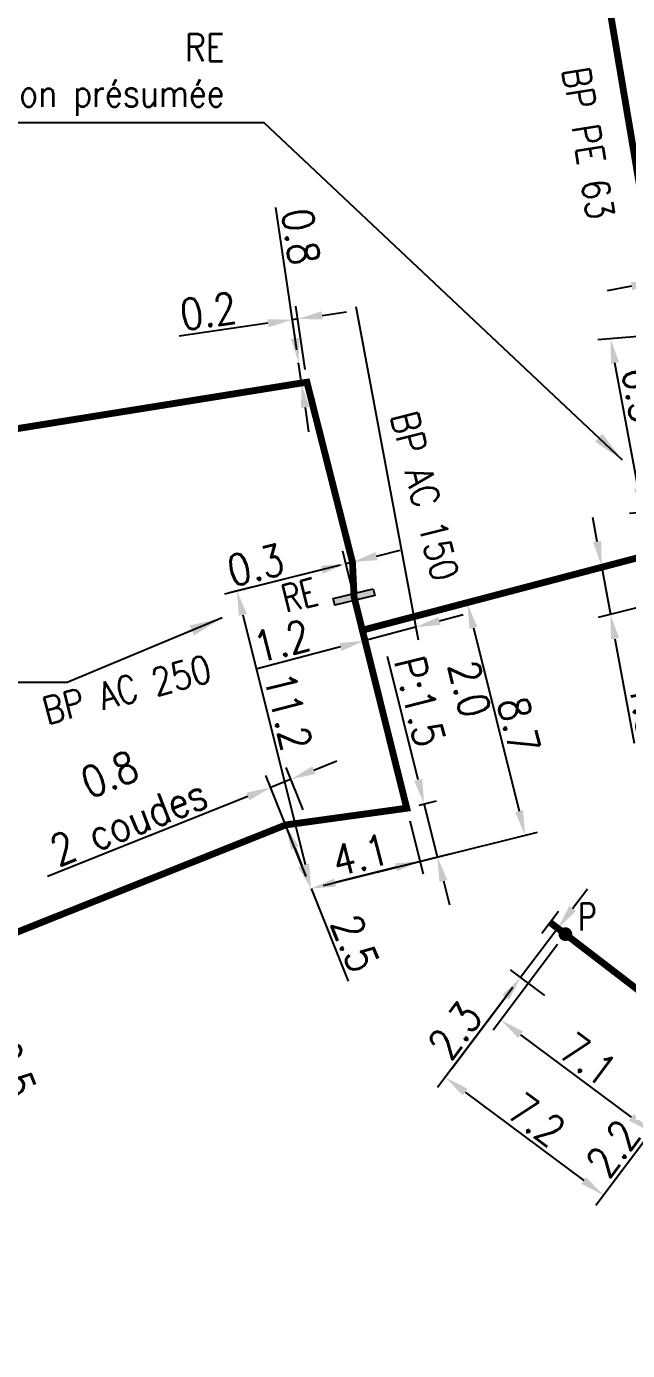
# Model space of a CAD drawing. Header units: millimetres. Extents: x 185000 to 186000, y 127990 to 129010.
# Drawn here: x 185451.14 to 185473.1, y 128105.71 to 128154.06 of the extents above; entities that cross this region are included whole.
import ezdxf
from ezdxf.enums import TextEntityAlignment as Align

# ---------------------------------------------------------------- set-up
doc = ezdxf.new("R2010")
doc.units = ezdxf.units.MM
doc.header["$PDMODE"] = 34
doc.linetypes.add('L_25_AP', pattern=[2000, 1000, 1000])
doc.linetypes.add('L_25_PE', pattern=[2000, 1000, 1000])
doc.layers.get('0').update_dxf_attribs({"linetype": 'CONTINUOUS'})
doc.layers.get('DEFPOINTS').update_dxf_attribs({"linetype": 'CONTINUOUS'})
for name, color, linetype in [('L_150', 1, 'CONTINUOUS'), ('L_300', 7, 'CONTINUOUS'), ('L_340', 7, 'CONTINUOUS')]:
    doc.layers.add(name, color=color, linetype=linetype)
doc.styles.add('G_ROMANS', font='ROMANS.SHX', dxfattribs={"width": 0.75})
doc.styles.get("Standard").update_dxf_attribs({"font": 'romans.shx', "width": 0.85})
doc.dimstyles.get("Standard").update_dxf_attribs({"dimtxt": 1.5, "dimasz": 1.2, "dimexe": 0.625, "dimexo": 0.625, "dimgap": 0.25, "dimtad": 1, "dimdec": 1, "dimzin": 0, "dimdsep": 46, "dimtxsty": 'Standard', "dimcen": -0.5, "dimadec": 0, "dimazin": 0, "dimtfac": 1, "dimtdec": 1, "dimtmove": 0, "dimatfit": 3, "dimfxl": 0, "dimtolj": 1, "dimtzin": 0, "dimarcsym": 0})

# ---------------------------------------------------------------- blocks, each defined once
blk = doc.blocks.new('*D2379')
at = {"layer": 'DEFPOINTS', "color": 0, "linetype": 'Continuous', "transparency": 16777216}
for p in [(185448.226, 128119.962), (185449.152, 128117.64), (185449.152, 128117.64)]:
    blk.add_point(p, dxfattribs=at)
at = {"layer": 'L_150', "color": 0, "linetype": 'Continuous', "lineweight": -2, "transparency": 16777216}
for p, q in [((185448.559, 128119.126), (185448.819, 128118.476)), ((185449.152, 128117.64), (185450.368, 128114.595))]:
    blk.add_line(p, q, dxfattribs=at)
at = {"layer": 'L_150', "color": 0, "linetype": 'Continuous', "transparency": 16777216}
for points in [[(185448.698, 128119.182), (185448.42, 128119.07), (185448.226, 128119.962)], [(185448.958, 128118.531), (185448.679, 128118.42), (185449.152, 128117.64)]]:
    blk.add_solid(points, dxfattribs=at)
at = {"layer": 'L_150', "color": 0, "linetype": 'Continuous', "transparency": 16777216, "insert": (185450.623, 128115.977), "char_height": 1.125, "attachment_point": 5, "rotation": 291.758}
blk.add_mtext('\\A1;2.5', dxfattribs=at)
blk = doc.blocks.new('*D1781')
at = {"layer": 'DEFPOINTS', "color": 0, "linetype": 'Continuous', "transparency": 16777216}
for p in [(185474.13, 128144.741), (185475.31, 128144.959), (185475.31, 128144.959)]:
    blk.add_point(p, dxfattribs=at)
at = {"layer": 'L_150', "color": 0, "linetype": 'Continuous', "lineweight": -2, "transparency": 16777216}
for p, q in [((185476.195, 128145.122), (185479.285, 128145.691)), ((185474.13, 128144.741), (185475.31, 128144.959)), ((185473.245, 128144.578), (185472.359, 128144.415))]:
    blk.add_line(p, q, dxfattribs=at)
at = {"layer": 'L_150', "color": 0, "linetype": 'Continuous', "transparency": 16777216}
for points in [[(185476.168, 128145.269), (185476.222, 128144.974), (185475.31, 128144.959)], [(185473.217, 128144.726), (185473.272, 128144.431), (185474.13, 128144.741)]]:
    blk.add_solid(points, dxfattribs=at)
at = {"layer": 'L_150', "color": 0, "linetype": 'Continuous', "transparency": 16777216, "insert": (185478.047, 128146.225), "char_height": 1.125, "attachment_point": 5, "rotation": 10.4344}
blk.add_mtext('\\A1;1.2', dxfattribs=at)
blk = doc.blocks.new('*D1784')
at = {"layer": 'DEFPOINTS', "color": 0, "linetype": 'Continuous', "transparency": 16777216}
for p in [(185461.081, 128141.786), (185461.081, 128141.786), (185461.19, 128141.044)]:
    blk.add_point(p, dxfattribs=at)
at = {"layer": 'L_150', "color": 0, "linetype": 'Continuous', "lineweight": -2, "transparency": 16777216}
for p, q in [((185460.952, 128142.676), (185460.254, 128147.459)), ((185461.19, 128141.044), (185461.081, 128141.786)), ((185461.32, 128140.153), (185461.449, 128139.263))]:
    blk.add_line(p, q, dxfattribs=at)
at = {"layer": 'L_150', "color": 0, "linetype": 'Continuous', "transparency": 16777216}
for points in [[(185461.1, 128142.698), (185460.803, 128142.655), (185461.081, 128141.786)], [(185461.468, 128140.175), (185461.171, 128140.131), (185461.19, 128141.044)]]:
    blk.add_solid(points, dxfattribs=at)
at = {"layer": 'L_150', "color": 0, "linetype": 'Continuous', "transparency": 16777216, "insert": (185461.168, 128146.391), "char_height": 1.125, "attachment_point": 5, "rotation": 278.2951}
blk.add_mtext('\\A1;0.8', dxfattribs=at)
blk = doc.blocks.new('*D1785')
at = {"layer": 'DEFPOINTS', "color": 0, "linetype": 'Continuous', "transparency": 16777216}
for p in [(185460.853, 128143.355), (185461.081, 128141.786), (185461.388, 128141.073)]:
    blk.add_point(p, dxfattribs=at)
at = {"layer": 'L_150', "color": 0, "linetype": 'Continuous', "lineweight": -2, "transparency": 16777216}
for p, q in [((185461.014, 128142.25), (185460.785, 128143.819)), ((185461.32, 128141.536), (185460.983, 128143.848)), ((185461.941, 128143.514), (185462.832, 128143.644)), ((185459.962, 128143.225), (185456.718, 128142.752)), ((185461.051, 128143.384), (185460.853, 128143.355))]:
    blk.add_line(p, q, dxfattribs=at)
at = {"layer": 'L_150', "color": 0, "linetype": 'Continuous', "transparency": 16777216}
for points in [[(185461.92, 128143.662), (185461.963, 128143.365), (185461.051, 128143.384)], [(185459.94, 128143.374), (185459.984, 128143.077), (185460.853, 128143.355)]]:
    blk.add_solid(points, dxfattribs=at)
at = {"layer": 'L_150', "color": 0, "linetype": 'Continuous', "transparency": 16777216, "insert": (185457.786, 128143.666), "char_height": 1.125, "attachment_point": 5, "rotation": 8.2951}
blk.add_mtext('\\A1;0.2', dxfattribs=at)
blk = doc.blocks.new('*D1786')
at = {"layer": 'DEFPOINTS', "color": 0, "linetype": 'Continuous', "transparency": 16777216}
for p in [(185460.612, 128124.906), (185461.539, 128122.584), (185461.539, 128122.584)]:
    blk.add_point(p, dxfattribs=at)
at = {"layer": 'L_150', "color": 0, "linetype": 'Continuous', "lineweight": -2, "transparency": 16777216}
for p, q in [((185460.946, 128124.07), (185461.206, 128123.42)), ((185461.539, 128122.584), (185462.891, 128119.197))]:
    blk.add_line(p, q, dxfattribs=at)
at = {"layer": 'L_150', "color": 0, "linetype": 'Continuous', "transparency": 16777216}
for points in [[(185461.085, 128124.125), (185460.807, 128124.014), (185460.612, 128124.906)], [(185461.345, 128123.475), (185461.066, 128123.364), (185461.539, 128122.584)]]:
    blk.add_solid(points, dxfattribs=at)
at = {"layer": 'L_150', "color": 0, "linetype": 'Continuous', "transparency": 16777216, "insert": (185463.147, 128120.58), "char_height": 1.125, "attachment_point": 5, "rotation": 291.758}
blk.add_mtext('\\A1;2.5', dxfattribs=at)
blk = doc.blocks.new('*D1787')
at = {"layer": 'DEFPOINTS', "color": 0, "linetype": 'Continuous', "transparency": 16777216}
for p in [(185465.034, 128125.516), (185461.539, 128122.584), (185461.539, 128122.584)]:
    blk.add_point(p, dxfattribs=at)
at = {"layer": 'L_150', "color": 0, "linetype": 'Continuous', "lineweight": -2, "transparency": 16777216}
for p, q in [((185465.147, 128125.061), (185465.631, 128123.121)), ((185464.644, 128123.358), (185462.412, 128122.801))]:
    blk.add_line(p, q, dxfattribs=at)
at = {"layer": 'L_150', "color": 0, "linetype": 'Continuous', "transparency": 16777216}
for points in [[(185464.608, 128123.503), (185464.68, 128123.212), (185465.517, 128123.576)], [(185462.376, 128122.947), (185462.449, 128122.656), (185461.539, 128122.584)]]:
    blk.add_solid(points, dxfattribs=at)
at = {"layer": 'L_150', "color": 0, "linetype": 'Continuous', "transparency": 16777216, "insert": (185463.347, 128123.807), "char_height": 1.125, "attachment_point": 5, "rotation": 13.9989}
blk.add_mtext('\\A1;4.1', dxfattribs=at)
blk = doc.blocks.new('*D1788')
at = {"layer": 'DEFPOINTS', "color": 0, "linetype": 'Continuous', "transparency": 16777216}
for p in [(185465.034, 128125.516), (185466.155, 128123.735), (185461.539, 128122.584)]:
    blk.add_point(p, dxfattribs=at)
at = {"layer": 'L_150', "color": 0, "linetype": 'Continuous', "lineweight": -2, "transparency": 16777216}
for p, q in [((185465.453, 128126.548), (185464.33, 128131.055)), ((185465.488, 128125.63), (185466.126, 128125.789)), ((185466.155, 128123.735), (185465.671, 128125.675)), ((185461.994, 128122.697), (185466.61, 128123.848)), ((185466.373, 128122.861), (185466.59, 128121.988))]:
    blk.add_line(p, q, dxfattribs=at)
at = {"layer": 'L_150', "color": 0, "linetype": 'Continuous', "transparency": 16777216}
for points in [[(185465.599, 128126.585), (185465.308, 128126.512), (185465.671, 128125.675)], [(185466.518, 128122.898), (185466.227, 128122.825), (185466.155, 128123.735)]]:
    blk.add_solid(points, dxfattribs=at)
at = {"layer": 'L_150', "color": 0, "linetype": 'Continuous', "transparency": 16777216, "insert": (185466.42, 128129.647), "char_height": 1.125, "attachment_point": 5, "rotation": 283.9989}
blk.add_mtext('\\A1;2.0\\PP:1.5', dxfattribs=at)
blk = doc.blocks.new('*D1789')
at = {"layer": 'DEFPOINTS', "color": 0, "linetype": 'Continuous', "transparency": 16777216}
for p in [(185463.413, 128132.017), (185469.357, 128124.533), (185461.539, 128122.584)]:
    blk.add_point(p, dxfattribs=at)
at = {"layer": 'L_150', "color": 0, "linetype": 'Continuous', "lineweight": -2, "transparency": 16777216}
for p, q in [((185463.868, 128132.131), (185467.708, 128133.088)), ((185467.471, 128132.101), (185469.14, 128125.406)), ((185461.994, 128122.697), (185469.812, 128124.646))]:
    blk.add_line(p, q, dxfattribs=at)
at = {"layer": 'L_150', "color": 0, "linetype": 'Continuous', "transparency": 16777216}
for points in [[(185467.616, 128132.138), (185467.325, 128132.065), (185467.253, 128132.975)], [(185469.285, 128125.442), (185468.994, 128125.37), (185469.357, 128124.533)]]:
    blk.add_solid(points, dxfattribs=at)
at = {"layer": 'L_150', "color": 0, "linetype": 'Continuous', "transparency": 16777216, "insert": (185469.13, 128128.545), "char_height": 1.125, "attachment_point": 5, "rotation": 283.9989}
blk.add_mtext('\\A1;8.7', dxfattribs=at)
blk = doc.blocks.new('*D1790')
at = {"layer": 'DEFPOINTS', "color": 0, "linetype": 'Continuous', "transparency": 16777216}
for p in [(185462.808, 128134.443), (185463.051, 128134.503), (185463.413, 128132.017)]:
    blk.add_point(p, dxfattribs=at)
at = {"layer": 'L_150', "color": 0, "linetype": 'Continuous', "lineweight": -2, "transparency": 16777216}
for p, q in [((185463.924, 128134.721), (185464.797, 128134.939)), ((185463.299, 128132.472), (185462.695, 128134.898)), ((185463.051, 128134.503), (185462.808, 128134.443)), ((185461.935, 128134.225), (185458.541, 128133.379))]:
    blk.add_line(p, q, dxfattribs=at)
at = {"layer": 'L_150', "color": 0, "linetype": 'Continuous', "transparency": 16777216}
for points in [[(185461.899, 128134.371), (185461.971, 128134.08), (185462.808, 128134.443)], [(185463.888, 128134.867), (185463.96, 128134.576), (185463.051, 128134.503)]]:
    blk.add_solid(points, dxfattribs=at)
at = {"layer": 'L_150', "color": 0, "linetype": 'Continuous', "transparency": 16777216, "insert": (185459.514, 128134.395), "char_height": 1.125, "attachment_point": 5, "rotation": 13.9989}
blk.add_mtext('\\A1;0.3', dxfattribs=at)
blk = doc.blocks.new('*D1791')
at = {"layer": 'DEFPOINTS', "color": 0, "linetype": 'Continuous', "transparency": 16777216}
for p in [(185463.051, 128134.503), (185461.539, 128122.584), (185461.539, 128122.584)]:
    blk.add_point(p, dxfattribs=at)
at = {"layer": 'L_150', "color": 0, "linetype": 'Continuous', "lineweight": -2, "transparency": 16777216}
for p, q in [((185462.596, 128134.39), (185458.375, 128133.338)), ((185459.048, 128132.578), (185461.321, 128123.457))]:
    blk.add_line(p, q, dxfattribs=at)
at = {"layer": 'L_150', "color": 0, "linetype": 'Continuous', "transparency": 16777216}
for points in [[(185459.193, 128132.614), (185458.902, 128132.542), (185458.83, 128133.451)], [(185461.467, 128123.493), (185461.176, 128123.421), (185461.539, 128122.584)]]:
    blk.add_solid(points, dxfattribs=at)
at = {"layer": 'L_150', "color": 0, "linetype": 'Continuous', "transparency": 16777216, "insert": (185460.699, 128129.055), "char_height": 1.125, "attachment_point": 5, "rotation": 283.9989}
blk.add_mtext('\\A1;11.2', dxfattribs=at)
blk = doc.blocks.new('L_340_20')
at = {"linetype": 'Continuous'}
blk.add_hatch(color=0, dxfattribs=at).paths.add_polyline_path([(0.125, 0.75), (-0.125, 0.75), (-0.125, -0.75), (0.125, -0.75)])
at = {"color": 0, "linetype": 'Continuous'}
blk.add_lwpolyline([(-0.125, 0.75), (0.125, 0.75), (0.125, -0.75), (-0.125, -0.75)], close=True, dxfattribs=at)
at = {"color": 0, "linetype": 'Continuous', "width": 0.75}
for tag, height, flags, p in [('RE', 1, 8, (0, 2.189)), ('DEF_LEG', 1.2, 3, (0, -5)), ('DEF_COUP', 1.2, 3, (0, -7.5)), ('DEF_TYPE', 1.2, 3, (0, -10))]:
    blk.add_attdef(tag, text='', height=height, dxfattribs=dict(at, flags=flags)).set_placement(p, align=Align.MIDDLE)
blk = doc.blocks.new('*D1792')
at = {"layer": 'DEFPOINTS', "color": 0, "linetype": 'Continuous', "transparency": 16777216}
for p in [(185472.479, 128142.663), (185477.761, 128143.094), (185475.591, 128136.478)]:
    blk.add_point(p, dxfattribs=at)
at = {"layer": 'L_150', "color": 0, "linetype": 'Continuous', "lineweight": -2, "transparency": 16777216}
for p, q in [((185477.292, 128143.056), (185472.009, 128142.625)), ((185473.484, 128137.205), (185472.642, 128141.778)), ((185475.121, 128136.44), (185473.177, 128136.282))]:
    blk.add_line(p, q, dxfattribs=at)
at = {"layer": 'L_150', "color": 0, "linetype": 'Continuous', "transparency": 16777216}
for points in [[(185472.789, 128141.805), (185472.494, 128141.751), (185472.479, 128142.663)], [(185473.631, 128137.232), (185473.336, 128137.178), (185473.647, 128136.32)]]:
    blk.add_solid(points, dxfattribs=at)
at = {"layer": 'L_150', "color": 0, "linetype": 'Continuous', "transparency": 16777216, "insert": (185473.618, 128140.615), "char_height": 1.125, "attachment_point": 5, "rotation": 280.4344}
blk.add_mtext('\\A1;6.5', dxfattribs=at)
blk = doc.blocks.new('*D1793')
at = {"layer": 'DEFPOINTS', "color": 0, "linetype": 'Continuous', "transparency": 16777216}
for p in [(185477.569, 128135.727), (185472.153, 128134.363), (185477.895, 128133.957)]:
    blk.add_point(p, dxfattribs=at)
at = {"layer": 'L_150', "color": 0, "linetype": 'Continuous', "lineweight": -2, "transparency": 16777216}
for p, q in [((185471.99, 128135.248), (185471.827, 128136.134)), ((185477.114, 128135.612), (185471.698, 128134.249)), ((185472.153, 128134.363), (185472.479, 128132.593)), ((185477.44, 128133.842), (185472.024, 128132.478)), ((185472.642, 128131.708), (185473.345, 128127.89))]:
    blk.add_line(p, q, dxfattribs=at)
at = {"layer": 'L_150', "color": 0, "linetype": 'Continuous', "transparency": 16777216}
for points in [[(185472.138, 128135.276), (185471.843, 128135.221), (185472.153, 128134.363)], [(185472.79, 128131.735), (185472.495, 128131.681), (185472.479, 128132.593)]]:
    blk.add_solid(points, dxfattribs=at)
at = {"layer": 'L_150', "color": 0, "linetype": 'Continuous', "transparency": 16777216, "insert": (185473.88, 128129.129), "char_height": 1.125, "attachment_point": 5, "rotation": 280.4344}
blk.add_mtext('\\A1;1.8', dxfattribs=at)
blk = doc.blocks.new('*D1801')
at = {"layer": 'DEFPOINTS', "color": 0, "linetype": 'Continuous', "transparency": 16777216}
for p in [(185460.065, 128126.277), (185461.429, 128125.018), (185461.539, 128122.584)]:
    blk.add_point(p, dxfattribs=at)
at = {"layer": 'L_150', "color": 0, "linetype": 'Continuous', "lineweight": -2, "transparency": 16777216}
for p, q in [((185461.644, 128126.907), (185462.48, 128127.241)), ((185461.365, 128123.019), (185459.891, 128126.713)), ((185461.255, 128125.454), (185460.634, 128127.009)), ((185460.808, 128126.574), (185460.065, 128126.277)), ((185459.229, 128125.944), (185451.913, 128123.023))]:
    blk.add_line(p, q, dxfattribs=at)
at = {"layer": 'L_150', "color": 0, "linetype": 'Continuous', "transparency": 16777216}
for points in [[(185461.588, 128127.047), (185461.7, 128126.768), (185460.808, 128126.574)], [(185459.174, 128126.083), (185459.285, 128125.804), (185460.065, 128126.277)]]:
    blk.add_solid(points, dxfattribs=at)
at = {"layer": 'L_150', "color": 0, "linetype": 'Continuous', "transparency": 16777216, "insert": (185454.527, 128125.884), "char_height": 1.125, "attachment_point": 5, "rotation": 21.758}
blk.add_mtext('\\A1;0.8\\P2 coudes', dxfattribs=at)
blk = doc.blocks.new('*D1805')
at = {"layer": 'DEFPOINTS', "color": 0, "linetype": 'Continuous', "transparency": 16777216}
for p in [(185476.26, 128116.751), (185474.968, 128115.033), (185474.968, 128115.033)]:
    blk.add_point(p, dxfattribs=at)
at = {"layer": 'L_150', "color": 0, "linetype": 'Continuous', "lineweight": -2, "transparency": 16777216}
for p, q in [((185476.801, 128117.47), (185477.342, 128118.19)), ((185476.26, 128116.751), (185474.968, 128115.033)), ((185474.427, 128114.313), (185472.457, 128111.693))]:
    blk.add_line(p, q, dxfattribs=at)
at = {"layer": 'L_150', "color": 0, "linetype": 'Continuous', "transparency": 16777216}
for points in [[(185476.681, 128117.56), (185476.921, 128117.38), (185476.26, 128116.751)], [(185474.308, 128114.403), (185474.547, 128114.223), (185474.968, 128115.033)]]:
    blk.add_solid(points, dxfattribs=at)
at = {"layer": 'L_150', "color": 0, "linetype": 'Continuous', "transparency": 16777216, "insert": (185472.572, 128113.094), "char_height": 1.125, "attachment_point": 5, "rotation": 53.0596}
blk.add_mtext('\\A1;2.2', dxfattribs=at)
blk = doc.blocks.new('*D1808')
at = {"layer": 'DEFPOINTS', "color": 0, "linetype": 'Continuous', "transparency": 16777216}
for p in [(185469.188, 128119.341), (185474.968, 128115.033), (185472.223, 128111.382)]:
    blk.add_point(p, dxfattribs=at)
at = {"layer": 'L_340', "color": 0, "linetype": 'Continuous', "lineweight": -2, "transparency": 16777216}
for p, q in [((185468.906, 128118.966), (185466.161, 128115.315)), ((185467.164, 128115.152), (185471.502, 128111.919)), ((185474.687, 128114.658), (185471.941, 128111.007))]:
    blk.add_line(p, q, dxfattribs=at)
at = {"layer": 'L_340', "color": 0, "linetype": 'Continuous', "transparency": 16777216}
for points in [[(185467.254, 128115.272), (185467.075, 128115.032), (185466.443, 128115.69)], [(185471.591, 128112.04), (185471.412, 128111.799), (185472.223, 128111.382)]]:
    blk.add_solid(points, dxfattribs=at)
at = {"layer": 'L_340', "color": 0, "linetype": 'Continuous', "transparency": 16777216, "insert": (185469.781, 128114.137), "char_height": 1.125, "attachment_point": 5, "rotation": 323.3017}
blk.add_mtext('\\A1;7.2', dxfattribs=at)
blk = doc.blocks.new('*D1809')
at = {"layer": 'DEFPOINTS', "color": 0, "linetype": 'Continuous', "transparency": 16777216}
for p in [(185470.551, 128121.131), (185469.195, 128119.335), (185470.452, 128118.398)]:
    blk.add_point(p, dxfattribs=at)
at = {"layer": 'L_340', "color": 0, "linetype": 'Continuous', "lineweight": -2, "transparency": 16777216}
for p, q in [((185471.093, 128121.849), (185471.635, 128122.568)), ((185470.551, 128121.131), (185469.195, 128119.335)), ((185470.077, 128118.678), (185468.82, 128119.615)), ((185468.653, 128118.617), (185466.678, 128116))]:
    blk.add_line(p, q, dxfattribs=at)
at = {"layer": 'L_340', "color": 0, "linetype": 'Continuous', "transparency": 16777216}
for points in [[(185470.974, 128121.94), (185471.213, 128121.759), (185470.551, 128121.131)], [(185468.533, 128118.707), (185468.773, 128118.527), (185469.195, 128119.335)]]:
    blk.add_solid(points, dxfattribs=at)
at = {"layer": 'L_340', "color": 0, "linetype": 'Continuous', "transparency": 16777216, "insert": (185466.796, 128117.401), "char_height": 1.125, "attachment_point": 5, "rotation": 52.9514}
blk.add_mtext('\\A1;2.3', dxfattribs=at)
blk = doc.blocks.new('*D1810')
at = {"layer": 'DEFPOINTS', "color": 0, "linetype": 'Continuous', "transparency": 16777216}
for p in [(185470.829, 128120.918), (185474.968, 128115.033), (185473.96, 128113.692)]:
    blk.add_point(p, dxfattribs=at)
at = {"layer": 'L_300', "color": 0, "linetype": 'Continuous', "lineweight": -2, "transparency": 16777216}
for p, q in [((185470.547, 128120.543), (185468.19, 128117.408)), ((185469.193, 128117.245), (185473.238, 128114.229)), ((185474.687, 128114.658), (185473.678, 128113.317))]:
    blk.add_line(p, q, dxfattribs=at)
at = {"layer": 'L_300', "color": 0, "linetype": 'Continuous', "transparency": 16777216}
for points in [[(185469.283, 128117.365), (185469.103, 128117.125), (185468.471, 128117.783)], [(185473.328, 128114.35), (185473.149, 128114.109), (185473.96, 128113.692)]]:
    blk.add_solid(points, dxfattribs=at)
at = {"layer": 'L_300', "color": 0, "linetype": 'Continuous', "transparency": 16777216, "insert": (185471.664, 128116.338), "char_height": 1.125, "attachment_point": 5, "rotation": 323.3017}
blk.add_mtext('\\A1;7.1', dxfattribs=at)
blk = doc.blocks.new('L_340_07')
at = {"color": 0, "linetype": 'Continuous', "flags": 128}
blk.add_lwpolyline([(0.35, -0.5), (0.35, 0.5)], dxfattribs=at)
at = {"color": 0, "linetype": 'Continuous', "const_width": 0.25, "flags": 128}
blk.add_lwpolyline([(0, 0), (0.35, 0)], dxfattribs=at)
at = {"color": 0, "linetype": 'Continuous', "width": 0.75, "flags": 3}
for tag, p in [('DEF_LEG', (0.723, -3.465)), ('DEF_COUP', (0.723, -5.965)), ('DEF_TYPE', (0.723, -8.465))]:
    blk.add_attdef(tag, text='', height=1.2, dxfattribs=at).set_placement(p, align=Align.MIDDLE)
blk = doc.blocks.new('L_300_12')
at = {"color": 0, "linetype": 'Continuous', "const_width": 0.248, "flags": 128}
blk.add_lwpolyline([(-0.126, 0, 1), (0.126, 0, 1)], format="xyb", close=True, dxfattribs=at)
at = {"linetype": 'Continuous', "style": 'G_ROMANS', "width": 0.75}
blk.add_attdef('P', text='', height=1, dxfattribs=at).set_placement((0, 1.331), align=Align.MIDDLE_CENTER)
at = {"color": 0, "linetype": 'Continuous', "width": 0.75, "flags": 3}
for tag, p in [('DEF_LEG', (0, -5)), ('DEF_COUP', (0, -7.5)), ('DEF_TYPE', (0, -10))]:
    blk.add_attdef(tag, text='', height=1.2, dxfattribs=at).set_placement(p, align=Align.MIDDLE)
blk = doc.blocks.new('*D2453')
at = {"layer": 'DEFPOINTS', "color": 0, "linetype": 'Continuous', "transparency": 16777216}
for p in [(185463.088, 128144.303), (185463.413, 128132.017), (185465.36, 128132.127)]:
    blk.add_point(p, dxfattribs=at)
at = {"layer": 'L_150', "color": 0, "linetype": 'Continuous', "lineweight": -2, "transparency": 16777216}
for p, q in [((185463.175, 128143.841), (185465.447, 128131.665)), ((185466.231, 128132.356), (185467.101, 128132.585)), ((185465.36, 128132.127), (185463.484, 128131.634)), ((185463.499, 128131.555), (185463.571, 128131.172)), ((185462.614, 128131.405), (185459.575, 128130.606))]:
    blk.add_line(p, q, dxfattribs=at)
at = {"layer": 'L_150', "color": 0, "linetype": 'Continuous', "transparency": 16777216}
for points in [[(185466.193, 128132.501), (185466.269, 128132.211), (185465.36, 128132.127)], [(185462.576, 128131.55), (185462.652, 128131.26), (185463.484, 128131.634)]]:
    blk.add_solid(points, dxfattribs=at)
at = {"layer": 'L_150', "color": 0, "linetype": 'Continuous', "transparency": 16777216, "insert": (185460.469, 128131.617), "char_height": 1.125, "attachment_point": 5, "rotation": 14.729}
blk.add_mtext('\\A1;1.2', dxfattribs=at)

msp = doc.modelspace()

# ---------------------------------------------------------------- linework, layer by layer
at = {"layer": 'L_150', "linetype": 'L_25_AP', "const_width": 0.25, "flags": 128}
msp.add_lwpolyline([(185463.413, 128132.017), (185476.5, 128135.458), (185477.034, 128135.598), (185477.326, 128135.668), (185488.422, 128138.339), (185501.517, 128140.748), (185514.303, 128142.664), (185514.303, 128142.664), (185527.247, 128144.896), (185527.247, 128144.896), (185530.687, 128146.07), (185534.009, 128148.078), (185539.399, 128152.386), (185550.489, 128160.09), (185550.489, 128160.09), (185556.279, 128163.195), (185558.797, 128164.536), (185560.651, 128165.523), (185562.532, 128166.032), (185570.082, 128168.076), (185570.082, 128168.076), (185574.354, 128169.568), (185580.333, 128173.779), (185581.642, 128174.7), (185585.555, 128177.456), (185585.844, 128177.732), (185592.25, 128183.862), (185600.018, 128194.222), (185601.9, 128195.698), (185610.806, 128202.685), (185620.624, 128208.957), (185620.951, 128209.166), (185634.344, 128209.823), (185643.158, 128210.416), (185643.558, 128210.43), (185643.558, 128210.43), (185643.558, 128210.43), (185643.558, 128210.43), (185652.25, 128209.942), (185655.105, 128209.782), (185655.558, 128209.756), (185655.958, 128209.769), (185657.358, 128209.816), (185665.342, 128210.081), (185665.812, 128210.096), (185666.639, 128210.289), (185667.126, 128210.403), (185673.955, 128211.992), (185679.698, 128214.716), (185684.993, 128217.429), (185690.85, 128220.893), (185695.431, 128224.822), (185695.431, 128224.822), (185699.762, 128229.614), (185699.854, 128229.717), (185707.679, 128238.514), (185712.109, 128243.6), (185712.109, 128243.6), (185717.435, 128249.57), (185717.435, 128249.57), (185721.429, 128254.048), (185721.429, 128254.048), (185725.473, 128258.519), (185729.646, 128261.901), (185734.345, 128265.773), (185734.345, 128265.773), (185739.151, 128269.671), (185743.839, 128273.332), (185743.839, 128273.332), (185747.87, 128276.83), (185753.415, 128280.711), (185762.771, 128288.088), (185762.771, 128288.088), (185772.101, 128295.571), (185786.978, 128307.528), (185789.397, 128309.39), (185790.835, 128310.497), (185790.835, 128310.497), (185793.133, 128312.266), (185805.294, 128321.628), (185806.502, 128322.055), (185806.502, 128322.055), (185812.953, 128326.816), (185812.953, 128326.816), (185816.513, 128329.101), (185816.513, 128329.101), (185829.672, 128338.29), (185829.672, 128338.29), (185834.411, 128342.616), (185838.985, 128345.75), (185838.985, 128345.75), (185848.057, 128356.029), (185851.76, 128361.192), (185851.76, 128361.192), (185858.292, 128371.916), (185864.27, 128381.971), (185864.27, 128381.971), (185873.428, 128397.428), (185873.428, 128397.428), (185885.827, 128418.092), (185899.105, 128440.085), (185899.753, 128441.159), (185899.918, 128441.431, 0.176177), (185899.984, 128441.767), (185899.931, 128442.102, -0.174389), (185899.996, 128442.435), (185900.159, 128442.71), (185901.119, 128444.326), (185905.211, 128451.211), (185905.211, 128451.211), (185908.454, 128457.461), (185909.859, 128461.614), (185909.859, 128461.614), (185911.503, 128465.478), (185911.933, 128465.733), (185911.933, 128465.733), (185911.933, 128465.733), (185920.835, 128471.007), (185920.835, 128471.007), (185931.693, 128476.8), (185944.73, 128479.124), (185945.346, 128478.741), (185946.771, 128477.855), (185949.487, 128478.255), (185956.604, 128479.301), (185968.31, 128480.769), (185979.919, 128482.223), (185979.919, 128482.223), (186000, 128484.589)], format="xyb", dxfattribs=at)
msp.add_lwpolyline([(185229.125, 128311.811), (185229.384, 128310.424), (185229.384, 128310.424), (185229.424, 128310.228), (185229.668, 128309.05), (185230.224, 128306.36), (185231.554, 128304.239), (185234.355, 128295.449), (185234.355, 128295.449), (185240.111, 128284.477), (185245.72, 128273.783), (185245.72, 128273.783), (185245.72, 128273.783), (185251.095, 128263.023), (185251.095, 128263.023), (185251.095, 128263.023), (185256.743, 128252.787), (185257.599, 128250.442), (185259.595, 128247.22), (185262.55, 128242.342), (185268.14, 128231.61), (185268.14, 128231.61), (185270.543, 128226.674), (185272.462, 128222.73), (185273.745, 128220.362), (185273.912, 128220.054), (185274.295, 128219.347), (185274.295, 128219.347), (185274.749, 128217.844), (185274.922, 128217.27), (185279.33, 128202.671), (185282.548, 128195.987), (185285.377, 128190.812), (185296.968, 128170.658), (185300.731, 128163.903), (185309.29, 128150.268), (185312.93, 128143.86), (185313.144, 128143.484), (185322.333, 128126.366), (185322.333, 128126.366), (185329.421, 128112.982), (185329.74, 128112.74), (185333.12, 128110.959), (185346.016, 128104.167), (185346.407, 128104.085), (185350.301, 128103.864), (185357.652, 128103.512), (185365.461, 128103.242), (185372.993, 128103.221), (185381.144, 128102.923), (185388.552, 128103.772), (185396.17, 128104.488), (185410.048, 128106.951), (185418.094, 128108.817), (185421.989, 128110.154), (185424.772, 128111.109), (185435.205, 128114.817), (185448.226, 128119.962), (185448.226, 128119.962), (185460.612, 128124.906), (185461.429, 128125.018), (185465.034, 128125.516), (185463.413, 128132.017), (185463.11, 128133.23), (185463.051, 128134.503), (185463.051, 128134.503), (185461.388, 128141.073), (185461.19, 128141.044), (185447.338, 128138.822), (185438.135, 128137.268), (185435.747, 128138.121), (185433.305, 128148.034), (185433.305, 128148.034), (185432.354, 128148.873), (185432.103, 128150.477), (185426.382, 128180.786), (185424.444, 128189.361), (185424.271, 128189.542), (185416.602, 128192.986)], dxfattribs=at)
at = {"layer": 'L_150', "linetype": 'L_25_PE', "ltscale": 0.5, "const_width": 0.25, "flags": 128}
for points in [[(185477.089, 128185.864), (185476.231, 128185.589), (185474.231, 128184.949), (185470.258, 128180.61), (185469.073, 128177.129), (185469.37, 128175.099), (185469.806, 128170.259), (185470.636, 128164.539), (185472.457, 128154.654), (185474.13, 128144.741), (185474.422, 128142.822), (185475.591, 128136.478)], [(185505.958, 128094.935), (185505.698, 128095.125), (185499.991, 128099.301), (185493.078, 128104.356), (185481.525, 128112.604), (185476.26, 128116.751), (185470.829, 128120.918), (185470.551, 128121.131), (185470.551, 128121.131)]]:
    msp.add_lwpolyline(points, dxfattribs=at)

# ---------------------------------------------------------------- block references
at = {"layer": 'L_300', "ltscale": 0.5}
ref = msp.add_blockref('L_300_12', (185470.829, 128120.918), dxfattribs=at)
ref.add_attrib('P', 'P', dxfattribs={"layer": '0', "linetype": 'Continuous', "height": 1, "style": 'G_ROMANS', "width": 0.75}).set_placement((185471.626, 128121.547), align=Align.MIDDLE_CENTER)
at = {"layer": 'L_340', "ltscale": 0.5}
ref = msp.add_blockref('L_340_20', (185463.11, 128133.23), dxfattribs=dict(at, rotation=283.998916509581))
ref.add_attrib('RE', 'RE', dxfattribs={"layer": '0', "color": 0, "linetype": 'Continuous', "height": 1, "rotation": 13.9989, "width": 0.75}).set_placement((185461.118, 128133.3), align=Align.MIDDLE)
at = {"layer": 'L_340', "ltscale": 0.5, "rotation": 142.5056103232014}
msp.add_blockref('L_340_07', (185470.551, 128121.131), dxfattribs=at)

# ---------------------------------------------------------------- texts
at = {"layer": 'L_150', "linetype": 'Continuous', "width": 0.85}
for s, rotation, p in [('BP PE 63', 279.5794, (185471.667, 128149.805)), ('BP AC 150', 284.2072, (185465.697, 128136.921)), ('BP AC 250', 14.729, (185454.807, 128129.844))]:
    msp.add_text(s, height=1, rotation=rotation, dxfattribs=at).set_placement(p, align=Align.MIDDLE)
at = {"layer": 'L_340', "linetype": 'Continuous', "insert": (185458.381, 128152.3), "char_height": 1, "attachment_point": 6}
msp.add_mtext('RE\\PPosition présumée', dxfattribs=at)

# ---------------------------------------------------------------- dimensions: what is measured, and where the dimension line sits
at = {"layer": 'L_150', "linetype": 'Continuous'}
for base, p1, p2, angle, override, picture, middle in [((185461.0814568, 128141.7858234), (185461.189661056, 128141.043669886), (185461.0814568, 128141.7858234), 278.29514439, {"dimscale": 0.75, "dimatfit": 0}, '*D1784', (185460.425845114, 128146.282545924)), ((185475.31, 128144.959), (185474.13, 128144.741), (185475.31, 128144.959), 190.4344, {"dimscale": 0.75, "dimlfac": 1, "dimlunit": 2, "dimatfit": 0}, '*D1781', (185478.182, 128145.488)), ((185460.853, 128143.355), (185461.388, 128141.073), (185461.081, 128141.786), 8.2951, {"dimscale": 0.75, "dimatfit": 0}, '*D1785', (185457.895, 128142.924)), ((185472.153, 128134.363), (185477.895, 128133.957), (185477.569, 128135.727), 280.4344, {"dimscale": 0.75, "dimatfit": 0}, '*D1793', (185473.142, 128128.993)), ((185461.539, 128122.584), (185463.051, 128134.503), (185461.539, 128122.584), 103.9989, {"dimscale": 0.75, "dimatfit": 0}, '*D1791', (185459.971, 128128.874)), ((185469.357, 128124.533), (185463.413, 128132.017), (185461.539, 128122.584), 103.9989, {"dimscale": 0.75, "dimatfit": 0}, '*D1789', (185468.402, 128128.364)), ((185461.539, 128122.584), (185465.034, 128125.516), (185461.539, 128122.584), 13.9989, {"dimscale": 0.75, "dimatfit": 0}, '*D1787', (185463.528, 128123.08)), ((185461.539, 128122.584), (185460.612, 128124.906), (185461.539, 128122.584), 111.758, {"dimscale": 0.75}, '*D1786', (185462.45, 128120.302)), ((185449.152, 128117.64), (185448.226, 128119.962), (185449.152, 128117.64), 111.758, {"dimscale": 0.75}, '*D2379', (185449.927, 128115.699)), ((185474.968, 128115.033), (185476.26, 128116.751), (185474.968, 128115.033), 53.0596, {"dimscale": 0.75}, '*D1805', (185473.172, 128112.643))]:
    dim = msp.add_linear_dim(base=base, p1=p1, p2=p2, angle=angle, dimstyle='Standard', override=override, dxfattribs=at)
    dim.commit()
    dim.dimension.update_dxf_attribs({"geometry": picture, "text_midpoint": middle, "dimtype": 160})
for base, p1, p2, angle, text, override, picture, middle in [((185465.36, 128132.127), (185463.413, 128132.017), (185463.088, 128144.303), 194.729, '1.2', {"dimscale": 0.75, "dimatfit": 0}, '*D2453', (185460.659, 128130.891)), ((185472.479, 128142.663), (185475.591, 128136.478), (185477.761, 128143.094), 280.4344, '6.5', {"dimscale": 0.75}, '*D1792', (185472.881, 128140.48)), ((185462.808, 128134.443), (185463.051, 128134.503), (185463.413, 128132.017), 13.9989, '0.3', {"dimscale": 0.75, "dimatfit": 0}, '*D1790', (185459.695, 128133.667)), ((185466.155, 128123.735), (185465.034, 128125.516), (185461.539, 128122.584), 103.9989, '<>\\PP:1.5', {"dimscale": 0.75, "dimatfit": 0}, '*D1788', (185464.783, 128129.238)), ((185460.065, 128126.277), (185461.429, 128125.018), (185461.539, 128122.584), 21.758, '<>\\P2 coudes', {"dimscale": 0.75, "dimatfit": 0}, '*D1801', (185455.153, 128124.317))]:
    dim = msp.add_linear_dim(base=base, p1=p1, p2=p2, angle=angle, text=text, dimstyle='Standard', override=override, dxfattribs=at)
    dim.commit()
    dim.dimension.update_dxf_attribs({"geometry": picture, "text_midpoint": middle, "dimtype": 160})
at = {"layer": 'L_300', "linetype": 'Continuous'}
dim = msp.add_linear_dim(base=(185473.96, 128113.692), p1=(185470.829, 128120.918), p2=(185474.968, 128115.033), angle=143.3017, text='7.1', dimstyle='Standard', override={"dimscale": 0.75, "dimatfit": 0}, dxfattribs=at)
dim.commit()
dim.dimension.update_dxf_attribs({"geometry": '*D1810', "text_midpoint": (185471.664, 128116.338)})
at = {"layer": 'L_340', "linetype": 'Continuous'}
dim = msp.add_linear_dim(base=(185469.195, 128119.335), p1=(185470.551, 128121.131), p2=(185470.452, 128118.398), angle=52.9514, text='2.3', dimstyle='Standard', override={"dimscale": 0.75, "dimatfit": 0}, dxfattribs=at)
dim.commit()
dim.dimension.update_dxf_attribs({"geometry": '*D1809', "text_midpoint": (185467.394, 128116.949), "dimtype": 160})
dim = msp.add_linear_dim(base=(185472.223, 128111.382), p1=(185469.188, 128119.341), p2=(185474.968, 128115.033), angle=143.3017, dimstyle='Standard', override={"dimscale": 0.75, "dimatfit": 0}, dxfattribs=at)
dim.commit()
dim.dimension.update_dxf_attribs({"geometry": '*D1808', "text_midpoint": (185469.781, 128114.137)})

# ---------------------------------------------------------------- leaders
at = {"layer": 'L_340', "linetype": 'Continuous', "annotation_type": 0, "has_hookline": 1, "hookline_direction": 1, "text_width": 11.698}
for points in [[(185472.919, 128138.226), (185459.831, 128150.55), (185458.631, 128150.55)], [(185458.29, 128132.469), (185452.629, 128130.112), (185451.429, 128130.112)]]:
    msp.add_leader(points, dimstyle='Standard', dxfattribs=at)

doc.saveas('drawing.dxf')
